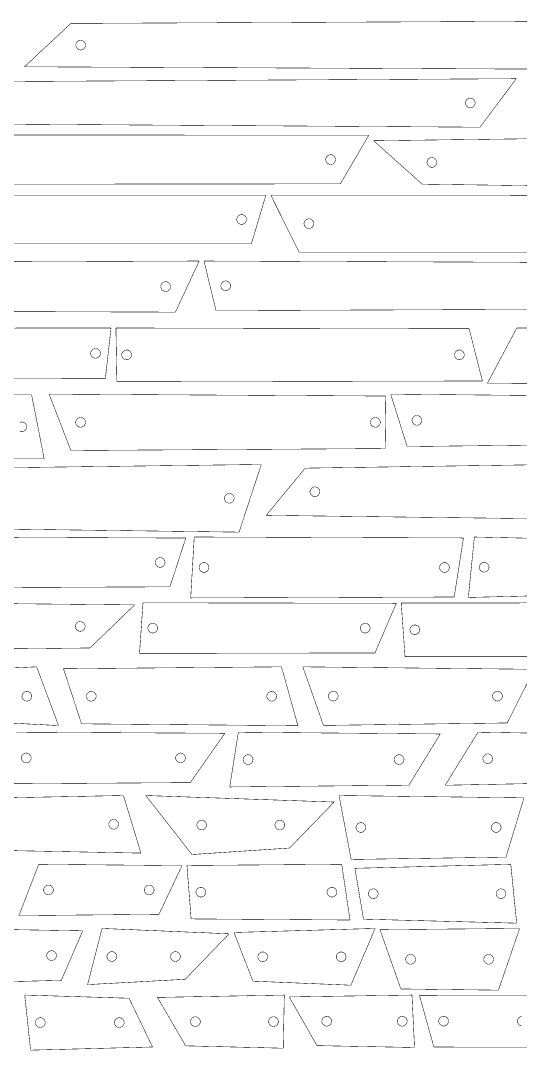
# Model space of a CAD drawing. Extents: x 0 to 51.8, y 1.6 to 26.8.
# Drawn here: x 14.5 to 25.17, y 4.78 to 26.77 of the extents above; entities that cross this region are included whole.
import ezdxf

# ---------------------------------------------------------------- set-up
doc = ezdxf.new("R2010")
doc.units = 0
doc.layers.get('0').update_dxf_attribs({"linetype": 'CONTINUOUS'})

msp = doc.modelspace()

# ---------------------------------------------------------------- linework, layer by layer
at = {"color": 0, "const_width": 0.01042}
for points in [[(15.5776, 26.7093), (14.5862, 25.7832)], [(15.5776, 26.7093), (27.7728, 26.7639)], [(14.5862, 25.7832), (26.5079, 25.7286)], [(12.6002, 25.4596), (25.0779, 25.5282)], [(25.0779, 25.5282), (24.3043, 24.4931)], [(13.6897, 24.5618), (24.3043, 24.4931)], [(11.1695, 24.3306), (21.9319, 24.3214)], [(21.9319, 24.3214), (21.3258, 23.2832)], [(22.0361, 24.2042), (32.0554, 24.3306)], [(22.0361, 24.2042), (23.0701, 23.2765)], [(11.8121, 23.274), (21.3258, 23.2832)], [(23.0701, 23.2765), (32.2515, 23.1501)], [(10.0589, 23.0429), (19.7367, 23.0429)], [(19.7367, 23.0429), (19.4274, 22.0022)], [(19.8408, 23.0429), (28.7557, 23.0376)], [(19.8408, 23.0429), (20.4463, 21.8236)], [(10.539, 22.0022), (19.4274, 22.0022)], [(20.4463, 21.8236), (29.2457, 21.8289)], [(9.90799, 21.6076), (18.3128, 21.6353)], [(18.3128, 21.6353), (17.8074, 20.5444)], [(18.4169, 21.6353), (26.6314, 21.6036)], [(18.4169, 21.6353), (18.6722, 20.5779)], [(9.22879, 20.5721), (17.8074, 20.5444)], [(18.6722, 20.5779), (27.4357, 20.6096)], [(8.89139, 20.1994), (16.4336, 20.2056)], [(16.4336, 20.2056), (16.3122, 19.1247)], [(16.5378, 20.2056), (24.0722, 20.1904)], [(16.5378, 20.2056), (16.5578, 19.0587)], [(24.0722, 20.1904), (24.3554, 19.0739)], [(25.0888, 20.2056), (24.4596, 19.0206)], [(25.0888, 20.2056), (32.2056, 20.1781)], [(8.49403, 19.1308), (16.3122, 19.1247)], [(16.5578, 19.0587), (24.3554, 19.0739)], [(24.4596, 19.0206), (32.0108, 19.0481)], [(7.61703, 18.7938), (14.7401, 18.7767)], [(14.7401, 18.7767), (15.0075, 17.4131)], [(15.1117, 18.7938), (22.2949, 18.7528)], [(15.1117, 18.7938), (15.576, 17.5903)], [(22.2949, 18.7528), (22.2813, 17.6314)], [(22.399, 18.7938), (29.376, 18.7271)], [(22.399, 18.7938), (22.7497, 17.6742)], [(14.4911, 18.191), (14.5215, 18.199), (14.5318, 18.199), (14.5418, 18.199), (14.5722, 18.191), (14.6054, 18.1686), (14.6278, 18.1354), (14.636, 18.105), (14.636, 18.0949), (14.636, 18.0949), (14.636, 18.0849), (14.6278, 18.0543), (14.6054, 18.0213), (14.5722, 17.9989), (14.5418, 17.9907), (14.5318, 17.9907), (14.5215, 17.9907), (14.4911, 17.9989)], [(15.576, 17.5903), (22.2813, 17.6314)], [(22.7497, 17.6742), (28.5532, 17.7408)], [(9.96556, 17.396), (15.0075, 17.4131)], [(13.6068, 17.2156), (19.6397, 17.2918)], [(19.6397, 17.2918), (19.1644, 15.8471)], [(20.5749, 17.2133), (19.7439, 16.2056)], [(20.5749, 17.2133), (25.9118, 17.2918)], [(19.7439, 16.2056), (26.0531, 16.1271)], [(13.323, 15.9233), (19.1644, 15.8471)], [(12.1926, 15.7429), (18.0285, 15.721)], [(18.0285, 15.721), (17.689, 14.6793)], [(18.2083, 15.7429), (18.1326, 14.4422)], [(18.2083, 15.7429), (23.9514, 15.7232)], [(23.9514, 15.7232), (23.7544, 14.4619)], [(24.1839, 15.7429), (24.0556, 14.4525)], [(24.1839, 15.7429), (29.8719, 15.6174)], [(12.1782, 14.6574), (17.689, 14.6793)], [(24.0556, 14.4525), (29.1775, 14.5782)], [(12.3971, 14.3381), (16.9365, 14.2936)], [(16.9365, 14.2936), (15.9857, 13.3735)], [(17.1158, 14.3381), (17.0407, 13.2577)], [(17.1158, 14.3381), (22.5196, 14.3283)], [(18.1326, 14.4422), (23.7544, 14.4619)], [(22.5196, 14.3283), (22.0637, 13.2674)], [(22.6238, 14.3333), (27.9574, 14.3381)], [(22.6238, 14.3333), (22.7051, 13.1896)], [(11.4315, 13.3292), (15.9857, 13.3735)], [(17.0407, 13.2577), (22.0637, 13.2674)], [(22.7051, 13.1896), (28.0372, 13.1849)], [(10.2889, 12.7717), (14.8463, 12.9709)], [(14.8463, 12.9709), (15.315, 11.7165)], [(15.4192, 12.931), (20.0699, 12.9709)], [(20.0699, 12.9709), (20.4201, 11.7143)], [(20.5243, 12.9709), (25.4611, 12.9183)], [(20.5243, 12.9709), (20.9654, 11.72)], [(15.4192, 12.931), (15.8044, 11.7541)], [(25.4611, 12.9183), (24.8844, 11.7726)], [(11.5461, 11.9158), (15.315, 11.7165)], [(15.8044, 11.7541), (20.4201, 11.7143)], [(20.9654, 11.72), (24.8844, 11.7726)], [(14.4165, 11.5753), (18.8617, 11.5522)], [(18.8617, 11.5522), (18.1243, 10.4987)], [(19.1493, 11.5753), (18.9658, 10.4064)], [(19.1493, 11.5753), (23.4575, 11.5377)], [(23.4575, 11.5377), (22.7875, 10.444)], [(24.2614, 11.5753), (23.5617, 10.4429)], [(24.2614, 11.5753), (28.0108, 11.5113)], [(14.3574, 10.4756), (18.1243, 10.4987)], [(18.9658, 10.4064), (22.7875, 10.444)], [(23.5617, 10.4429), (26.8968, 10.5069)], [(12.9791, 10.151), (16.6985, 10.2233)], [(16.6985, 10.2233), (17.0713, 8.99414)], [(17.1754, 10.2233), (21.1932, 10.0842)], [(17.1754, 10.2233), (18.1599, 8.96337)], [(21.2974, 10.2233), (25.2429, 10.1738)], [(21.2974, 10.2233), (21.5553, 8.85835)], [(25.2429, 10.1738), (24.8579, 8.90788)], [(21.1932, 10.0842), (20.2419, 9.10243)], [(13.2628, 9.06651), (17.0713, 8.99414)], [(18.1599, 8.96337), (20.2419, 9.10243)], [(21.5553, 8.85835), (24.8579, 8.90788)], [(14.8908, 8.75418), (14.4679, 7.65967)], [(14.8908, 8.75418), (17.9489, 8.72726)], [(17.9489, 8.72726), (17.4554, 7.68658)], [(18.0531, 8.73036), (21.3542, 8.75418)], [(18.0531, 8.73036), (18.1422, 7.58903)], [(21.3542, 8.75418), (21.5318, 7.56521)], [(21.636, 8.66911), (24.9608, 8.75418)], [(21.636, 8.66911), (21.8192, 7.58322)], [(24.9608, 8.75418), (25.0864, 7.49815)], [(14.4679, 7.65967), (17.4554, 7.68658)], [(18.1422, 7.58903), (21.5318, 7.56521)], [(21.8192, 7.58322), (25.0864, 7.49815)], [(12.8007, 7.3851), (15.8289, 7.33485)], [(15.8289, 7.33485), (15.3742, 6.27658)], [(16.2417, 7.3851), (15.9331, 6.18587)], [(16.2417, 7.3851), (18.9524, 7.27111)], [(18.9524, 7.27111), (18.016, 6.29986)], [(19.0565, 7.29883), (22.0665, 7.3851)], [(19.0565, 7.29883), (19.4599, 6.25956)], [(22.0665, 7.3851), (21.5506, 6.17329)], [(22.1707, 7.35915), (25.1493, 7.3851)], [(22.1707, 7.35915), (22.6156, 6.09321)], [(25.1493, 7.3851), (24.6978, 6.06722)], [(13.2927, 6.22635), (15.3742, 6.27658)], [(15.9331, 6.18587), (18.016, 6.29986)], [(19.4599, 6.25956), (21.5506, 6.17329)], [(14.5929, 5.96306), (16.8172, 5.89529)], [(14.5929, 5.96306), (14.7169, 4.7864)], [(17.4236, 5.91271), (20.1301, 5.96306)], [(20.1301, 5.96306), (20.1071, 4.82801)], [(20.2343, 5.92329), (22.8532, 5.96306)], [(22.6156, 6.09321), (24.6978, 6.06722)], [(22.8532, 5.96306), (22.9078, 4.84343)], [(23.0119, 5.95796), (25.6785, 5.96306)], [(23.0119, 5.95796), (23.3199, 4.85325)], [(16.8172, 5.89529), (17.3194, 4.85422)], [(17.4236, 5.91271), (18.0253, 4.87842)], [(20.2343, 5.92329), (20.8267, 4.88325)], [(25.195, 5.30143), (25.1644, 5.30963), (25.1314, 5.33197), (25.109, 5.36507), (25.101, 5.39551), (25.101, 5.4056), (25.101, 5.41575), (25.109, 5.44618), (25.1314, 5.47928), (25.1644, 5.50163), (25.195, 5.50976)], [(14.7169, 4.7864), (17.3194, 4.85422)], [(18.0253, 4.87842), (20.1071, 4.82801)], [(20.8267, 4.88325), (22.9078, 4.84343)], [(23.3199, 4.85325), (25.4135, 4.84814)]]:
    msp.add_lwpolyline(points, dxfattribs=at)
for points in [[(15.8901, 26.2462), (15.8901, 26.2363), (15.8819, 26.2058), (15.8596, 26.1726), (15.8264, 26.1503), (15.796, 26.1421), (15.786, 26.1421), (15.7758, 26.1421), (15.7453, 26.1503), (15.7122, 26.1726), (15.6899, 26.2058), (15.6818, 26.2363), (15.6818, 26.2462), (15.6818, 26.2564), (15.6899, 26.2869), (15.7122, 26.32), (15.7453, 26.3424), (15.7758, 26.3504), (15.786, 26.3504), (15.796, 26.3504), (15.8264, 26.3424), (15.8596, 26.32), (15.8819, 26.2869), (15.8901, 26.2564), (15.8901, 26.2462)], [(24.2001, 25.0107), (24.2001, 25.0006), (24.1919, 24.9701), (24.1696, 24.9369), (24.1365, 24.9147), (24.1061, 24.9065), (24.096, 24.9065), (24.0858, 24.9065), (24.0554, 24.9147), (24.0224, 24.9369), (24, 24.9701), (23.9918, 25.0006), (23.9918, 25.0107), (23.9918, 25.0208), (24, 25.0512), (24.0224, 25.0843), (24.0554, 25.1067), (24.0858, 25.1149), (24.096, 25.1149), (24.1061, 25.1149), (24.1365, 25.1067), (24.1696, 25.0843), (24.1919, 25.0512), (24.2001, 25.0208), (24.2001, 25.0107)], [(21.2217, 23.8022), (21.2217, 23.7922), (21.2136, 23.7617), (21.1913, 23.7286), (21.1581, 23.7062), (21.1276, 23.6981), (21.1175, 23.6981), (21.1074, 23.6981), (21.0769, 23.7062), (21.0439, 23.7286), (21.0215, 23.7617), (21.0133, 23.7922), (21.0133, 23.8022), (21.0133, 23.8124), (21.0215, 23.8428), (21.0439, 23.876), (21.0769, 23.8983), (21.1074, 23.9064), (21.1175, 23.9064), (21.1276, 23.9064), (21.1581, 23.8983), (21.1913, 23.876), (21.2136, 23.8428), (21.2217, 23.8124), (21.2217, 23.8022)], [(23.3826, 23.7403), (23.3826, 23.7303), (23.3744, 23.6999), (23.3522, 23.6667), (23.319, 23.6443), (23.2886, 23.6361), (23.2785, 23.6361), (23.2683, 23.6361), (23.2379, 23.6443), (23.2049, 23.6667), (23.1825, 23.6999), (23.1743, 23.7303), (23.1743, 23.7403), (23.1743, 23.7506), (23.1825, 23.781), (23.2049, 23.814), (23.2379, 23.8364), (23.2683, 23.8444), (23.2785, 23.8444), (23.2886, 23.8444), (23.319, 23.8364), (23.3522, 23.814), (23.3744, 23.781), (23.3826, 23.7506), (23.3826, 23.7403)], [(19.3232, 22.5226), (19.3232, 22.5125), (19.315, 22.4821), (19.2926, 22.4489), (19.2594, 22.4265), (19.229, 22.4185), (19.219, 22.4185), (19.2089, 22.4185), (19.1783, 22.4265), (19.1453, 22.4489), (19.1229, 22.4821), (19.1149, 22.5125), (19.1149, 22.5226), (19.1149, 22.5328), (19.1229, 22.5632), (19.1453, 22.5963), (19.1783, 22.6186), (19.2089, 22.6268), (19.219, 22.6268), (19.229, 22.6268), (19.2594, 22.6186), (19.2926, 22.5963), (19.315, 22.5632), (19.3232, 22.5328), (19.3232, 22.5226)], [(20.7588, 22.4333), (20.7588, 22.4232), (20.7506, 22.3928), (20.7282, 22.3596), (20.6951, 22.3374), (20.6647, 22.3292), (20.6546, 22.3292), (20.6444, 22.3292), (20.614, 22.3374), (20.5808, 22.3596), (20.5585, 22.3928), (20.5504, 22.4232), (20.5504, 22.4333), (20.5504, 22.4435), (20.5585, 22.4739), (20.5808, 22.5069), (20.614, 22.5293), (20.6444, 22.5375), (20.6546, 22.5375), (20.6647, 22.5375), (20.6951, 22.5293), (20.7282, 22.5069), (20.7506, 22.4739), (20.7588, 22.4435), (20.7588, 22.4333)], [(17.7032, 21.0899), (17.7032, 21.0797), (17.695, 21.0493), (17.6726, 21.0163), (17.6396, 20.9939), (17.6092, 20.9857), (17.599, 20.9857), (17.5889, 20.9857), (17.5585, 20.9939), (17.5254, 21.0163), (17.5031, 21.0493), (17.4949, 21.0797), (17.4949, 21.0899), (17.4949, 21.1), (17.5031, 21.1304), (17.5254, 21.1635), (17.5585, 21.1858), (17.5889, 21.194), (17.599, 21.194), (17.6092, 21.194), (17.6396, 21.1858), (17.6726, 21.1635), (17.695, 21.1304), (17.7032, 21.1), (17.7032, 21.0899)], [(18.9847, 21.1067), (18.9847, 21.0965), (18.9765, 21.0661), (18.9542, 21.0331), (18.9211, 21.0107), (18.8907, 21.0025), (18.8806, 21.0025), (18.8704, 21.0025), (18.84, 21.0107), (18.8069, 21.0331), (18.7846, 21.0661), (18.7764, 21.0965), (18.7764, 21.1067), (18.7764, 21.1168), (18.7846, 21.1472), (18.8069, 21.1803), (18.84, 21.2026), (18.8704, 21.2108), (18.8806, 21.2108), (18.8907, 21.2108), (18.9211, 21.2026), (18.9542, 21.1803), (18.9765, 21.1472), (18.9847, 21.1168), (18.9847, 21.1067)], [(16.2081, 19.6651), (16.2081, 19.655), (16.1999, 19.6246), (16.1775, 19.5915), (16.1443, 19.5692), (16.1139, 19.561), (16.1039, 19.561), (16.0938, 19.561), (16.0632, 19.5692), (16.0301, 19.5915), (16.0078, 19.6246), (15.9997, 19.655), (15.9997, 19.6651), (15.9997, 19.6753), (16.0078, 19.7057), (16.0301, 19.7389), (16.0632, 19.7611), (16.0938, 19.7693), (16.1039, 19.7693), (16.1139, 19.7693), (16.1443, 19.7611), (16.1775, 19.7389), (16.1999, 19.7057), (16.2081, 19.6753), (16.2081, 19.6651)], [(16.8703, 19.6322), (16.8703, 19.6221), (16.8621, 19.5917), (16.8397, 19.5586), (16.8067, 19.5362), (16.7763, 19.5281), (16.7661, 19.5281), (16.756, 19.5281), (16.7256, 19.5362), (16.6925, 19.5586), (16.6701, 19.5917), (16.6619, 19.6221), (16.6619, 19.6322), (16.6619, 19.6424), (16.6701, 19.6728), (16.6925, 19.7058), (16.7256, 19.7282), (16.756, 19.7364), (16.7661, 19.7364), (16.7763, 19.7364), (16.8067, 19.7282), (16.8397, 19.7058), (16.8621, 19.6728), (16.8703, 19.6424), (16.8703, 19.6322)], [(23.9681, 19.6322), (23.9681, 19.6221), (23.9599, 19.5917), (23.9375, 19.5586), (23.9044, 19.5362), (23.874, 19.5281), (23.8639, 19.5281), (23.8537, 19.5281), (23.8233, 19.5362), (23.7903, 19.5586), (23.7679, 19.5917), (23.7597, 19.6221), (23.7597, 19.6322), (23.7597, 19.6424), (23.7679, 19.6728), (23.7903, 19.7058), (23.8233, 19.7282), (23.8537, 19.7364), (23.8639, 19.7364), (23.874, 19.7364), (23.9044, 19.7282), (23.9375, 19.7058), (23.9599, 19.6728), (23.9681, 19.6424), (23.9681, 19.6322)], [(15.8885, 18.1921), (15.8885, 18.1819), (15.8803, 18.1515), (15.8579, 18.1185), (15.8249, 18.0961), (15.7944, 18.0879), (15.7843, 18.0879), (15.7742, 18.0879), (15.7438, 18.0961), (15.7106, 18.1185), (15.6882, 18.1515), (15.6801, 18.1819), (15.6801, 18.1921), (15.6801, 18.2022), (15.6882, 18.2326), (15.7106, 18.2657), (15.7438, 18.2881), (15.7742, 18.2962), (15.7843, 18.2962), (15.7944, 18.2962), (15.8249, 18.2881), (15.8579, 18.2657), (15.8803, 18.2326), (15.8885, 18.2022), (15.8885, 18.1921)], [(22.1771, 18.1921), (22.1771, 18.1819), (22.1689, 18.1515), (22.1465, 18.1185), (22.1133, 18.0961), (22.0829, 18.0879), (22.0729, 18.0879), (22.0628, 18.0879), (22.0322, 18.0961), (21.9992, 18.1185), (21.9768, 18.1515), (21.9688, 18.1819), (21.9688, 18.1921), (21.9688, 18.2022), (21.9768, 18.2326), (21.9992, 18.2657), (22.0322, 18.2881), (22.0628, 18.2962), (22.0729, 18.2962), (22.0829, 18.2962), (22.1133, 18.2881), (22.1465, 18.2657), (22.1689, 18.2326), (22.1771, 18.2022), (22.1771, 18.1921)], [(23.0622, 18.2339), (23.0622, 18.2237), (23.054, 18.1933), (23.0317, 18.1603), (22.9986, 18.1379), (22.9682, 18.1297), (22.9581, 18.1297), (22.9479, 18.1297), (22.9175, 18.1379), (22.8844, 18.1603), (22.8621, 18.1933), (22.8539, 18.2237), (22.8539, 18.2339), (22.8539, 18.244), (22.8621, 18.2744), (22.8844, 18.3075), (22.9175, 18.3299), (22.9479, 18.3381), (22.9581, 18.3381), (22.9682, 18.3381), (22.9986, 18.3299), (23.0317, 18.3075), (23.054, 18.2744), (23.0622, 18.244), (23.0622, 18.2339)], [(20.8874, 16.7094), (20.8874, 16.6994), (20.8792, 16.6689), (20.8569, 16.6358), (20.8238, 16.6135), (20.7933, 16.6053), (20.7832, 16.6053), (20.7731, 16.6053), (20.7426, 16.6135), (20.7096, 16.6358), (20.6872, 16.6689), (20.679, 16.6994), (20.679, 16.7094), (20.679, 16.7196), (20.6872, 16.75), (20.7096, 16.7832), (20.7426, 16.8056), (20.7731, 16.8136), (20.7832, 16.8136), (20.7933, 16.8136), (20.8238, 16.8056), (20.8569, 16.7832), (20.8792, 16.75), (20.8874, 16.7196), (20.8874, 16.7094)], [(19.0603, 16.5694), (19.0603, 16.5593), (19.0521, 16.5289), (19.0297, 16.4958), (18.9967, 16.4735), (18.9662, 16.4653), (18.9561, 16.4653), (18.946, 16.4653), (18.9156, 16.4735), (18.8825, 16.4958), (18.8601, 16.5289), (18.8519, 16.5593), (18.8519, 16.5694), (18.8519, 16.5796), (18.8601, 16.61), (18.8825, 16.6431), (18.9156, 16.6654), (18.946, 16.6736), (18.9561, 16.6736), (18.9662, 16.6736), (18.9967, 16.6654), (19.0297, 16.6431), (19.0521, 16.61), (19.0603, 16.5796), (19.0603, 16.5694)], [(17.5849, 15.2001), (17.5849, 15.19), (17.5767, 15.1596), (17.5543, 15.1265), (17.5213, 15.1042), (17.4908, 15.096), (17.4807, 15.096), (17.4706, 15.096), (17.4401, 15.1042), (17.4069, 15.1265), (17.3847, 15.1596), (17.3765, 15.19), (17.3765, 15.2001), (17.3765, 15.2103), (17.3847, 15.2407), (17.4069, 15.2737), (17.4401, 15.2961), (17.4706, 15.3043), (17.4807, 15.3043), (17.4908, 15.3043), (17.5213, 15.2961), (17.5543, 15.2737), (17.5767, 15.2407), (17.5849, 15.2103), (17.5849, 15.2001)], [(18.5208, 15.0925), (18.5208, 15.0825), (18.5126, 15.0521), (18.4903, 15.0189), (18.4571, 14.9965), (18.4267, 14.9883), (18.4167, 14.9883), (18.4065, 14.9883), (18.376, 14.9965), (18.3429, 15.0189), (18.3206, 15.0521), (18.3125, 15.0825), (18.3125, 15.0925), (18.3125, 15.1026), (18.3206, 15.1332), (18.3429, 15.1662), (18.376, 15.1886), (18.4065, 15.1967), (18.4167, 15.1967), (18.4267, 15.1967), (18.4571, 15.1886), (18.4903, 15.1662), (18.5126, 15.1332), (18.5208, 15.1026), (18.5208, 15.0925)], [(23.6503, 15.0925), (23.6503, 15.0825), (23.6421, 15.0521), (23.6197, 15.0189), (23.5867, 14.9965), (23.5563, 14.9883), (23.5461, 14.9883), (23.536, 14.9883), (23.5056, 14.9965), (23.4725, 15.0189), (23.4501, 15.0521), (23.4419, 15.0825), (23.4419, 15.0925), (23.4419, 15.1026), (23.4501, 15.1332), (23.4725, 15.1662), (23.5056, 15.1886), (23.536, 15.1967), (23.5461, 15.1967), (23.5563, 15.1967), (23.5867, 15.1886), (23.6197, 15.1662), (23.6421, 15.1332), (23.6503, 15.1026), (23.6503, 15.0925)], [(24.4964, 15.0978), (24.4964, 15.0876), (24.4882, 15.0572), (24.4658, 15.024), (24.4328, 15.0018), (24.4022, 14.9936), (24.3922, 14.9936), (24.3821, 14.9936), (24.3517, 15.0018), (24.3185, 15.024), (24.2961, 15.0572), (24.2881, 15.0876), (24.2881, 15.0978), (24.2881, 15.1079), (24.2961, 15.1383), (24.3185, 15.1714), (24.3517, 15.1937), (24.3821, 15.2019), (24.3922, 15.2019), (24.4022, 15.2019), (24.4328, 15.1937), (24.4658, 15.1714), (24.4882, 15.1383), (24.4964, 15.1079), (24.4964, 15.0978)], [(15.8815, 13.8336), (15.8815, 13.8235), (15.8733, 13.7931), (15.851, 13.76), (15.8179, 13.7376), (15.7875, 13.7294), (15.7774, 13.7294), (15.7672, 13.7294), (15.7368, 13.7376), (15.7036, 13.76), (15.6813, 13.7931), (15.6732, 13.8235), (15.6732, 13.8336), (15.6732, 13.8438), (15.6813, 13.8742), (15.7036, 13.9072), (15.7368, 13.9296), (15.7672, 13.9378), (15.7774, 13.9378), (15.7875, 13.9378), (15.8179, 13.9296), (15.851, 13.9072), (15.8733, 13.8742), (15.8815, 13.8438), (15.8815, 13.8336)], [(17.4283, 13.7978), (17.4283, 13.7877), (17.4201, 13.7573), (17.3978, 13.7242), (17.3647, 13.7018), (17.3343, 13.6936), (17.3242, 13.6936), (17.314, 13.6936), (17.2836, 13.7018), (17.2506, 13.7242), (17.2282, 13.7573), (17.22, 13.7877), (17.22, 13.7978), (17.22, 13.8079), (17.2282, 13.8384), (17.2506, 13.8715), (17.2836, 13.8939), (17.314, 13.9019), (17.3242, 13.9019), (17.3343, 13.9019), (17.3647, 13.8939), (17.3978, 13.8715), (17.4201, 13.8384), (17.4283, 13.8079), (17.4283, 13.7978)], [(21.9596, 13.7978), (21.9596, 13.7877), (21.9514, 13.7573), (21.929, 13.7242), (21.896, 13.7018), (21.8656, 13.6936), (21.8554, 13.6936), (21.8453, 13.6936), (21.8149, 13.7018), (21.7818, 13.7242), (21.7594, 13.7573), (21.7512, 13.7877), (21.7512, 13.7978), (21.7512, 13.8079), (21.7594, 13.8384), (21.7818, 13.8715), (21.8149, 13.8939), (21.8453, 13.9019), (21.8554, 13.9019), (21.8656, 13.9019), (21.896, 13.8939), (21.929, 13.8715), (21.9514, 13.8384), (21.9596, 13.8079), (21.9596, 13.7978)], [(23.0176, 13.7614), (23.0176, 13.7514), (23.0094, 13.7209), (22.9871, 13.6878), (22.954, 13.6655), (22.9236, 13.6573), (22.9135, 13.6573), (22.9033, 13.6573), (22.8729, 13.6655), (22.8399, 13.6878), (22.8175, 13.7209), (22.8093, 13.7514), (22.8093, 13.7614), (22.8093, 13.7716), (22.8175, 13.802), (22.8399, 13.8351), (22.8729, 13.8575), (22.9033, 13.8656), (22.9135, 13.8656), (22.9236, 13.8656), (22.954, 13.8575), (22.9871, 13.8351), (23.0094, 13.802), (23.0176, 13.7716), (23.0176, 13.7614)], [(14.7421, 12.3437), (14.7421, 12.3336), (14.7339, 12.3032), (14.7115, 12.2701), (14.6785, 12.2477), (14.6481, 12.2395), (14.6379, 12.2395), (14.6278, 12.2395), (14.5974, 12.2477), (14.5643, 12.2701), (14.5419, 12.3032), (14.5338, 12.3336), (14.5338, 12.3437), (14.5338, 12.3538), (14.5419, 12.3843), (14.5643, 12.4174), (14.5974, 12.4397), (14.6278, 12.4479), (14.6379, 12.4479), (14.6481, 12.4479), (14.6785, 12.4397), (14.7115, 12.4174), (14.7339, 12.3843), (14.7421, 12.3538), (14.7421, 12.3437)], [(16.1169, 12.3426), (16.1169, 12.3325), (16.1087, 12.302), (16.0864, 12.2689), (16.0533, 12.2466), (16.0228, 12.2384), (16.0128, 12.2384), (16.0026, 12.2384), (15.9722, 12.2466), (15.939, 12.2689), (15.9167, 12.302), (15.9086, 12.3325), (15.9086, 12.3426), (15.9086, 12.3527), (15.9167, 12.3831), (15.939, 12.4162), (15.9722, 12.4386), (16.0026, 12.4467), (16.0128, 12.4467), (16.0228, 12.4467), (16.0533, 12.4386), (16.0864, 12.4162), (16.1087, 12.3831), (16.1169, 12.3527), (16.1169, 12.3426)], [(19.9657, 12.3426), (19.9657, 12.3325), (19.9575, 12.302), (19.9351, 12.2689), (19.9021, 12.2466), (19.8715, 12.2384), (19.8615, 12.2384), (19.8514, 12.2384), (19.821, 12.2466), (19.7878, 12.2689), (19.7654, 12.302), (19.7574, 12.3325), (19.7574, 12.3426), (19.7574, 12.3527), (19.7654, 12.3831), (19.7878, 12.4162), (19.821, 12.4386), (19.8514, 12.4467), (19.8615, 12.4467), (19.8715, 12.4467), (19.9021, 12.4386), (19.9351, 12.4162), (19.9575, 12.3831), (19.9657, 12.3527), (19.9657, 12.3426)], [(21.2779, 12.3455), (21.2779, 12.3354), (21.2697, 12.305), (21.2474, 12.2719), (21.2143, 12.2495), (21.1839, 12.2413), (21.1738, 12.2413), (21.1636, 12.2413), (21.1332, 12.2495), (21.1001, 12.2719), (21.0778, 12.305), (21.0696, 12.3354), (21.0696, 12.3455), (21.0696, 12.3556), (21.0778, 12.3861), (21.1001, 12.4192), (21.1332, 12.4415), (21.1636, 12.4497), (21.1738, 12.4497), (21.1839, 12.4497), (21.2143, 12.4415), (21.2474, 12.4192), (21.2697, 12.3861), (21.2779, 12.3556), (21.2779, 12.3455)], [(24.7803, 12.3455), (24.7803, 12.3354), (24.7721, 12.305), (24.7497, 12.2719), (24.7167, 12.2495), (24.6863, 12.2413), (24.6761, 12.2413), (24.666, 12.2413), (24.6356, 12.2495), (24.6025, 12.2719), (24.5801, 12.305), (24.5719, 12.3354), (24.5719, 12.3455), (24.5719, 12.3556), (24.5801, 12.3861), (24.6025, 12.4192), (24.6356, 12.4415), (24.666, 12.4497), (24.6761, 12.4497), (24.6863, 12.4497), (24.7167, 12.4415), (24.7497, 12.4192), (24.7721, 12.3861), (24.7803, 12.3556), (24.7803, 12.3455)], [(14.729, 11.0254), (14.729, 11.0153), (14.7208, 10.9849), (14.6985, 10.9518), (14.6654, 10.9295), (14.635, 10.9213), (14.6249, 10.9213), (14.6147, 10.9213), (14.5843, 10.9295), (14.5512, 10.9518), (14.5289, 10.9849), (14.5207, 11.0153), (14.5207, 11.0254), (14.5207, 11.0356), (14.5289, 11.066), (14.5512, 11.0991), (14.5843, 11.1215), (14.6147, 11.1296), (14.6249, 11.1296), (14.635, 11.1296), (14.6654, 11.1215), (14.6985, 11.0991), (14.7208, 11.066), (14.729, 11.0356), (14.729, 11.0254)], [(18.0201, 11.0254), (18.0201, 11.0153), (18.0119, 10.9849), (17.9896, 10.9518), (17.9564, 10.9295), (17.926, 10.9213), (17.916, 10.9213), (17.9057, 10.9213), (17.8753, 10.9295), (17.8422, 10.9518), (17.8199, 10.9849), (17.8118, 11.0153), (17.8118, 11.0254), (17.8118, 11.0356), (17.8199, 11.066), (17.8422, 11.0991), (17.8753, 11.1215), (17.9057, 11.1296), (17.916, 11.1296), (17.926, 11.1296), (17.9564, 11.1215), (17.9896, 11.0991), (18.0119, 11.066), (18.0201, 11.0356), (18.0201, 11.0254)], [(19.4618, 10.9908), (19.4618, 10.9807), (19.4536, 10.9503), (19.4313, 10.9172), (19.3982, 10.8949), (19.3678, 10.8867), (19.3576, 10.8867), (19.3475, 10.8867), (19.3171, 10.8949), (19.284, 10.9172), (19.2617, 10.9503), (19.2535, 10.9807), (19.2535, 10.9908), (19.2535, 11.001), (19.2617, 11.0314), (19.284, 11.0645), (19.3171, 11.0869), (19.3475, 11.095), (19.3576, 11.095), (19.3678, 11.095), (19.3982, 11.0869), (19.4313, 11.0645), (19.4536, 11.0314), (19.4618, 11.001), (19.4618, 10.9908)], [(22.6833, 10.9908), (22.6833, 10.9807), (22.6751, 10.9503), (22.6528, 10.9172), (22.6197, 10.8949), (22.5893, 10.8867), (22.5792, 10.8867), (22.569, 10.8867), (22.5386, 10.8949), (22.5056, 10.9172), (22.4832, 10.9503), (22.475, 10.9807), (22.475, 10.9908), (22.475, 11.001), (22.4832, 11.0314), (22.5056, 11.0645), (22.5386, 11.0869), (22.569, 11.095), (22.5792, 11.095), (22.5893, 11.095), (22.6197, 11.0869), (22.6528, 11.0645), (22.6751, 11.0314), (22.6833, 11.001), (22.6833, 10.9908)], [(24.5739, 11.0091), (24.5739, 10.999), (24.5657, 10.9686), (24.5433, 10.9355), (24.5103, 10.9131), (24.4799, 10.9049), (24.4697, 10.9049), (24.4596, 10.9049), (24.4292, 10.9131), (24.3961, 10.9355), (24.3738, 10.9686), (24.3656, 10.999), (24.3656, 11.0091), (24.3656, 11.0193), (24.3738, 11.0497), (24.3961, 11.0828), (24.4292, 11.1051), (24.4596, 11.1133), (24.4697, 11.1133), (24.4799, 11.1133), (24.5103, 11.1051), (24.5433, 11.0828), (24.5657, 11.0497), (24.5739, 11.0193), (24.5739, 11.0091)], [(16.5943, 9.60872), (16.5943, 9.59864), (16.5861, 9.56819), (16.5637, 9.5351), (16.5307, 9.51275), (16.5003, 9.50456), (16.4901, 9.50456), (16.48, 9.50456), (16.4496, 9.51275), (16.4165, 9.5351), (16.3942, 9.56819), (16.386, 9.59864), (16.386, 9.60872), (16.386, 9.61888), (16.3942, 9.64931), (16.4165, 9.6824), (16.4496, 9.70475), (16.48, 9.71289), (16.4901, 9.71289), (16.5003, 9.71289), (16.5307, 9.70475), (16.5637, 9.6824), (16.5861, 9.64931), (16.5943, 9.61888), (16.5943, 9.60872)], [(18.4724, 9.59338), (18.4724, 9.58328), (18.4642, 9.55285), (18.4418, 9.51975), (18.4088, 9.4974), (18.3783, 9.48921), (18.3682, 9.48921), (18.3581, 9.48921), (18.3276, 9.4974), (18.2946, 9.51975), (18.2722, 9.55285), (18.264, 9.58328), (18.264, 9.59338), (18.264, 9.60351), (18.2722, 9.63396), (18.2946, 9.66704), (18.3276, 9.6894), (18.3581, 9.69754), (18.3682, 9.69754), (18.3783, 9.69754), (18.4088, 9.6894), (18.4418, 9.66704), (18.4642, 9.63396), (18.4724, 9.60351), (18.4724, 9.59338)], [(20.1378, 9.59338), (20.1378, 9.58328), (20.1296, 9.55285), (20.1072, 9.51975), (20.0742, 9.4974), (20.0438, 9.48921), (20.0336, 9.48921), (20.0235, 9.48921), (19.9931, 9.4974), (19.96, 9.51975), (19.9376, 9.55285), (19.9294, 9.58328), (19.9294, 9.59338), (19.9294, 9.60351), (19.9376, 9.63396), (19.96, 9.66704), (19.9931, 9.6894), (20.0235, 9.69754), (20.0336, 9.69754), (20.0438, 9.69754), (20.0742, 9.6894), (20.1072, 9.66704), (20.1296, 9.63396), (20.1378, 9.60351), (20.1378, 9.59338)], [(21.8678, 9.54085), (21.8678, 9.53076), (21.8596, 9.50032), (21.8372, 9.46724), (21.8042, 9.44488), (21.7737, 9.43668), (21.7636, 9.43668), (21.7535, 9.43668), (21.7231, 9.44488), (21.69, 9.46724), (21.6676, 9.50032), (21.6594, 9.53076), (21.6594, 9.54085), (21.6594, 9.551), (21.6676, 9.58143), (21.69, 9.61453), (21.7231, 9.63687), (21.7535, 9.64501), (21.7636, 9.64501), (21.7737, 9.64501), (21.8042, 9.63687), (21.8372, 9.61453), (21.8596, 9.58143), (21.8678, 9.551), (21.8678, 9.54085)], [(24.7538, 9.54085), (24.7538, 9.53076), (24.7456, 9.50032), (24.7232, 9.46724), (24.6901, 9.44488), (24.6597, 9.43668), (24.6496, 9.43668), (24.6394, 9.43668), (24.609, 9.44488), (24.5758, 9.46724), (24.5536, 9.50032), (24.5454, 9.53076), (24.5454, 9.54085), (24.5454, 9.551), (24.5536, 9.58143), (24.5758, 9.61453), (24.609, 9.63687), (24.6394, 9.64501), (24.6496, 9.64501), (24.6597, 9.64501), (24.6901, 9.63687), (24.7232, 9.61453), (24.7456, 9.58143), (24.7538, 9.551), (24.7538, 9.54085)], [(15.2033, 8.20692), (15.2033, 8.19683), (15.1951, 8.16639), (15.1728, 8.13331), (15.1397, 8.11094), (15.1093, 8.10275), (15.0992, 8.10275), (15.089, 8.10275), (15.0586, 8.11094), (15.0256, 8.13331), (15.0032, 8.16639), (14.995, 8.19683), (14.995, 8.20692), (14.995, 8.21707), (15.0032, 8.2475), (15.0256, 8.2806), (15.0586, 8.30296), (15.089, 8.31108), (15.0992, 8.31108), (15.1093, 8.31108), (15.1397, 8.30296), (15.1728, 8.2806), (15.1951, 8.2475), (15.2033, 8.21707), (15.2033, 8.20692)], [(17.3513, 8.20692), (17.3513, 8.19683), (17.3431, 8.16639), (17.3207, 8.13331), (17.2875, 8.11094), (17.2571, 8.10275), (17.2471, 8.10275), (17.2368, 8.10275), (17.2064, 8.11094), (17.1733, 8.13331), (17.151, 8.16639), (17.1429, 8.19683), (17.1429, 8.20692), (17.1429, 8.21707), (17.151, 8.2475), (17.1733, 8.2806), (17.2064, 8.30296), (17.2368, 8.31108), (17.2471, 8.31108), (17.2571, 8.31108), (17.2875, 8.30296), (17.3207, 8.2806), (17.3431, 8.2475), (17.3513, 8.21707), (17.3513, 8.20692)], [(18.4547, 8.15972), (18.4547, 8.14963), (18.4465, 8.11919), (18.4242, 8.0861), (18.3911, 8.06375), (18.3606, 8.05556), (18.3506, 8.05556), (18.3404, 8.05556), (18.31, 8.06375), (18.2768, 8.0861), (18.2544, 8.11919), (18.2464, 8.14963), (18.2464, 8.15972), (18.2464, 8.16986), (18.2544, 8.20031), (18.2768, 8.2334), (18.31, 8.25575), (18.3404, 8.26389), (18.3506, 8.26389), (18.3606, 8.26389), (18.3911, 8.25575), (18.4242, 8.2334), (18.4465, 8.20031), (18.4547, 8.16986), (18.4547, 8.15972)], [(21.25, 8.15972), (21.25, 8.14963), (21.2418, 8.11919), (21.2194, 8.0861), (21.1864, 8.06375), (21.156, 8.05556), (21.1458, 8.05556), (21.1357, 8.05556), (21.1053, 8.06375), (21.0722, 8.0861), (21.0499, 8.11919), (21.0417, 8.14963), (21.0417, 8.15972), (21.0417, 8.16986), (21.0499, 8.20031), (21.0722, 8.2334), (21.1053, 8.25575), (21.1357, 8.26389), (21.1458, 8.26389), (21.156, 8.26389), (21.1864, 8.25575), (21.2194, 8.2334), (21.2418, 8.20031), (21.25, 8.16986), (21.25, 8.15972)], [(22.1317, 8.12619), (22.1317, 8.1161), (22.1235, 8.08567), (22.1013, 8.05257), (22.0681, 8.03022), (22.0376, 8.02203), (22.0275, 8.02203), (22.0174, 8.02203), (21.9869, 8.03022), (21.9539, 8.05257), (21.9315, 8.08567), (21.9233, 8.1161), (21.9233, 8.12619), (21.9233, 8.13633), (21.9315, 8.16678), (21.9539, 8.19987), (21.9869, 8.22222), (22.0174, 8.23036), (22.0275, 8.23036), (22.0376, 8.23036), (22.0681, 8.22222), (22.1013, 8.19987), (22.1235, 8.16678), (22.1317, 8.13633), (22.1317, 8.12619)], [(24.8567, 8.12619), (24.8567, 8.1161), (24.8485, 8.08567), (24.8261, 8.05257), (24.7929, 8.03022), (24.7625, 8.02203), (24.7525, 8.02203), (24.7424, 8.02203), (24.7118, 8.03022), (24.6788, 8.05257), (24.6564, 8.08567), (24.6483, 8.1161), (24.6483, 8.12619), (24.6483, 8.13633), (24.6564, 8.16678), (24.6788, 8.19987), (24.7118, 8.22222), (24.7424, 8.23036), (24.7525, 8.23036), (24.7625, 8.23036), (24.7929, 8.22222), (24.8261, 8.19987), (24.8485, 8.16678), (24.8567, 8.13633), (24.8567, 8.12619)], [(15.27, 6.80572), (15.27, 6.79563), (15.2618, 6.76519), (15.2394, 6.7321), (15.2064, 6.70975), (15.176, 6.70156), (15.1658, 6.70156), (15.1557, 6.70156), (15.1253, 6.70975), (15.0922, 6.7321), (15.0699, 6.76519), (15.0617, 6.79563), (15.0617, 6.80572), (15.0617, 6.81586), (15.0699, 6.84631), (15.0922, 6.87939), (15.1253, 6.90175), (15.1557, 6.90989), (15.1658, 6.90989), (15.176, 6.90989), (15.2064, 6.90175), (15.2394, 6.87939), (15.2618, 6.84631), (15.27, 6.81586), (15.27, 6.80572)], [(16.5542, 6.78549), (16.5542, 6.77539), (16.546, 6.74496), (16.5236, 6.71186), (16.4906, 6.68951), (16.4601, 6.68132), (16.45, 6.68132), (16.4399, 6.68132), (16.4094, 6.68951), (16.3764, 6.71186), (16.354, 6.74496), (16.3458, 6.77539), (16.3458, 6.78549), (16.3458, 6.79563), (16.354, 6.82607), (16.3764, 6.85915), (16.4094, 6.88151), (16.4399, 6.88965), (16.45, 6.88965), (16.4601, 6.88965), (16.4906, 6.88151), (16.5236, 6.85915), (16.546, 6.82607), (16.5542, 6.79563), (16.5542, 6.78549)], [(17.9118, 6.78549), (17.9118, 6.77539), (17.9036, 6.74496), (17.8812, 6.71186), (17.8482, 6.68951), (17.8178, 6.68132), (17.8076, 6.68132), (17.7975, 6.68132), (17.7671, 6.68951), (17.7339, 6.71186), (17.7115, 6.74496), (17.7035, 6.77539), (17.7035, 6.78549), (17.7035, 6.79563), (17.7115, 6.82607), (17.7339, 6.85915), (17.7671, 6.88151), (17.7975, 6.88965), (17.8076, 6.88965), (17.8178, 6.88965), (17.8482, 6.88151), (17.8812, 6.85915), (17.9036, 6.82607), (17.9118, 6.79563), (17.9118, 6.78549)], [(19.7724, 6.77919), (19.7724, 6.7691), (19.7642, 6.73867), (19.7418, 6.70557), (19.7086, 6.68321), (19.6782, 6.67503), (19.6682, 6.67503), (19.6581, 6.67503), (19.6275, 6.68321), (19.5944, 6.70557), (19.5721, 6.73867), (19.564, 6.7691), (19.564, 6.77919), (19.564, 6.78933), (19.5721, 6.81976), (19.5944, 6.85286), (19.6275, 6.87522), (19.6581, 6.88336), (19.6682, 6.88336), (19.6782, 6.88336), (19.7086, 6.87522), (19.7418, 6.85286), (19.7642, 6.81976), (19.7724, 6.78933), (19.7724, 6.77919)], [(21.4464, 6.77919), (21.4464, 6.7691), (21.4382, 6.73867), (21.4158, 6.70557), (21.3828, 6.68321), (21.3524, 6.67503), (21.3422, 6.67503), (21.3321, 6.67503), (21.3017, 6.68321), (21.2686, 6.70557), (21.2462, 6.73867), (21.2381, 6.7691), (21.2381, 6.77919), (21.2381, 6.78933), (21.2462, 6.81976), (21.2686, 6.85286), (21.3017, 6.87522), (21.3321, 6.88336), (21.3422, 6.88336), (21.3524, 6.88336), (21.3828, 6.87522), (21.4158, 6.85286), (21.4382, 6.81976), (21.4464, 6.78933), (21.4464, 6.77919)], [(22.9281, 6.72618), (22.9281, 6.7161), (22.9199, 6.68565), (22.8975, 6.65256), (22.8643, 6.63021), (22.8339, 6.62201), (22.8239, 6.62201), (22.8137, 6.62201), (22.7832, 6.63021), (22.7501, 6.65256), (22.7278, 6.68565), (22.7197, 6.7161), (22.7197, 6.72618), (22.7197, 6.73633), (22.7278, 6.76676), (22.7501, 6.79986), (22.7832, 6.82221), (22.8137, 6.83035), (22.8239, 6.83035), (22.8339, 6.83035), (22.8643, 6.82221), (22.8975, 6.79986), (22.9199, 6.76676), (22.9281, 6.73633), (22.9281, 6.72618)], [(24.5936, 6.72618), (24.5936, 6.7161), (24.5854, 6.68565), (24.5631, 6.65256), (24.53, 6.63021), (24.4994, 6.62201), (24.4894, 6.62201), (24.4793, 6.62201), (24.4489, 6.63021), (24.4157, 6.65256), (24.3933, 6.68565), (24.3853, 6.7161), (24.3853, 6.72618), (24.3853, 6.73633), (24.3933, 6.76676), (24.4157, 6.79986), (24.4489, 6.82221), (24.4793, 6.83035), (24.4894, 6.83035), (24.4994, 6.83035), (24.53, 6.82221), (24.5631, 6.79986), (24.5854, 6.76676), (24.5936, 6.73633), (24.5936, 6.72618)], [(18.3378, 5.39556), (18.3378, 5.38547), (18.3296, 5.35504), (18.3072, 5.32194), (18.274, 5.29958), (18.2436, 5.29139), (18.2336, 5.29139), (18.2235, 5.29139), (18.1929, 5.29958), (18.1599, 5.32194), (18.1375, 5.35504), (18.1294, 5.38547), (18.1294, 5.39556), (18.1294, 5.40571), (18.1375, 5.43614), (18.1599, 5.46924), (18.1929, 5.4916), (18.2235, 5.49972), (18.2336, 5.49972), (18.2436, 5.49972), (18.274, 5.4916), (18.3072, 5.46924), (18.3296, 5.43614), (18.3378, 5.40571), (18.3378, 5.39556)], [(20.0029, 5.39556), (20.0029, 5.38547), (19.9949, 5.35504), (19.9725, 5.32194), (19.9393, 5.29958), (19.9089, 5.29139), (19.8987, 5.29139), (19.8886, 5.29139), (19.8582, 5.29958), (19.8251, 5.32194), (19.8028, 5.35504), (19.7946, 5.38547), (19.7946, 5.39556), (19.7946, 5.40571), (19.8028, 5.43614), (19.8251, 5.46924), (19.8582, 5.4916), (19.8886, 5.49972), (19.8987, 5.49972), (19.9089, 5.49972), (19.9393, 5.4916), (19.9725, 5.46924), (19.9949, 5.43614), (20.0029, 5.40571), (20.0029, 5.39556)], [(21.1392, 5.40326), (21.1392, 5.39318), (21.131, 5.36274), (21.1086, 5.32964), (21.0756, 5.30729), (21.0451, 5.2991), (21.035, 5.2991), (21.0249, 5.2991), (20.9944, 5.30729), (20.9614, 5.32964), (20.939, 5.36274), (20.9308, 5.39318), (20.9308, 5.40326), (20.9308, 5.41342), (20.939, 5.44385), (20.9614, 5.47694), (20.9944, 5.49929), (21.0249, 5.50743), (21.035, 5.50743), (21.0451, 5.50743), (21.0756, 5.49929), (21.1086, 5.47694), (21.131, 5.44385), (21.1392, 5.41342), (21.1392, 5.40326)], [(22.749, 5.40326), (22.749, 5.39318), (22.7408, 5.36274), (22.7185, 5.32964), (22.6854, 5.30729), (22.655, 5.2991), (22.6449, 5.2991), (22.6347, 5.2991), (22.6043, 5.30729), (22.5713, 5.32964), (22.5489, 5.36274), (22.5407, 5.39318), (22.5407, 5.40326), (22.5407, 5.41342), (22.5489, 5.44385), (22.5713, 5.47694), (22.6043, 5.49929), (22.6347, 5.50743), (22.6449, 5.50743), (22.655, 5.50743), (22.6854, 5.49929), (22.7185, 5.47694), (22.7408, 5.44385), (22.749, 5.41342), (22.749, 5.40326)], [(23.6324, 5.4056), (23.6324, 5.39551), (23.6242, 5.36507), (23.6018, 5.33197), (23.5687, 5.30963), (23.5382, 5.30143), (23.5282, 5.30143), (23.5181, 5.30143), (23.4876, 5.30963), (23.4544, 5.33197), (23.4321, 5.36507), (23.424, 5.39551), (23.424, 5.4056), (23.424, 5.41575), (23.4321, 5.44618), (23.4544, 5.47928), (23.4876, 5.50163), (23.5181, 5.50976), (23.5282, 5.50976), (23.5382, 5.50976), (23.5687, 5.50163), (23.6018, 5.47928), (23.6242, 5.44618), (23.6324, 5.41575), (23.6324, 5.4056)], [(15.0294, 5.37472), (15.0294, 5.36464), (15.0213, 5.33421), (14.9989, 5.30111), (14.9658, 5.27875), (14.9354, 5.27056), (14.9253, 5.27056), (14.9151, 5.27056), (14.8847, 5.27875), (14.8517, 5.30111), (14.8293, 5.33421), (14.8211, 5.36464), (14.8211, 5.37472), (14.8211, 5.38488), (14.8293, 5.41531), (14.8517, 5.4484), (14.8847, 5.47076), (14.9151, 5.47889), (14.9253, 5.47889), (14.9354, 5.47889), (14.9658, 5.47076), (14.9989, 5.4484), (15.0213, 5.41531), (15.0294, 5.38488), (15.0294, 5.37472)], [(16.7131, 5.37472), (16.7131, 5.36464), (16.7049, 5.33421), (16.6825, 5.30111), (16.6494, 5.27875), (16.619, 5.27056), (16.6089, 5.27056), (16.5987, 5.27056), (16.5683, 5.27875), (16.5353, 5.30111), (16.5129, 5.33421), (16.5047, 5.36464), (16.5047, 5.37472), (16.5047, 5.38488), (16.5129, 5.41531), (16.5353, 5.4484), (16.5683, 5.47076), (16.5987, 5.47889), (16.6089, 5.47889), (16.619, 5.47889), (16.6494, 5.47076), (16.6825, 5.4484), (16.7049, 5.41531), (16.7131, 5.38488), (16.7131, 5.37472)]]:
    msp.add_lwpolyline(points, close=True, dxfattribs=at)

doc.saveas('drawing.dxf')
